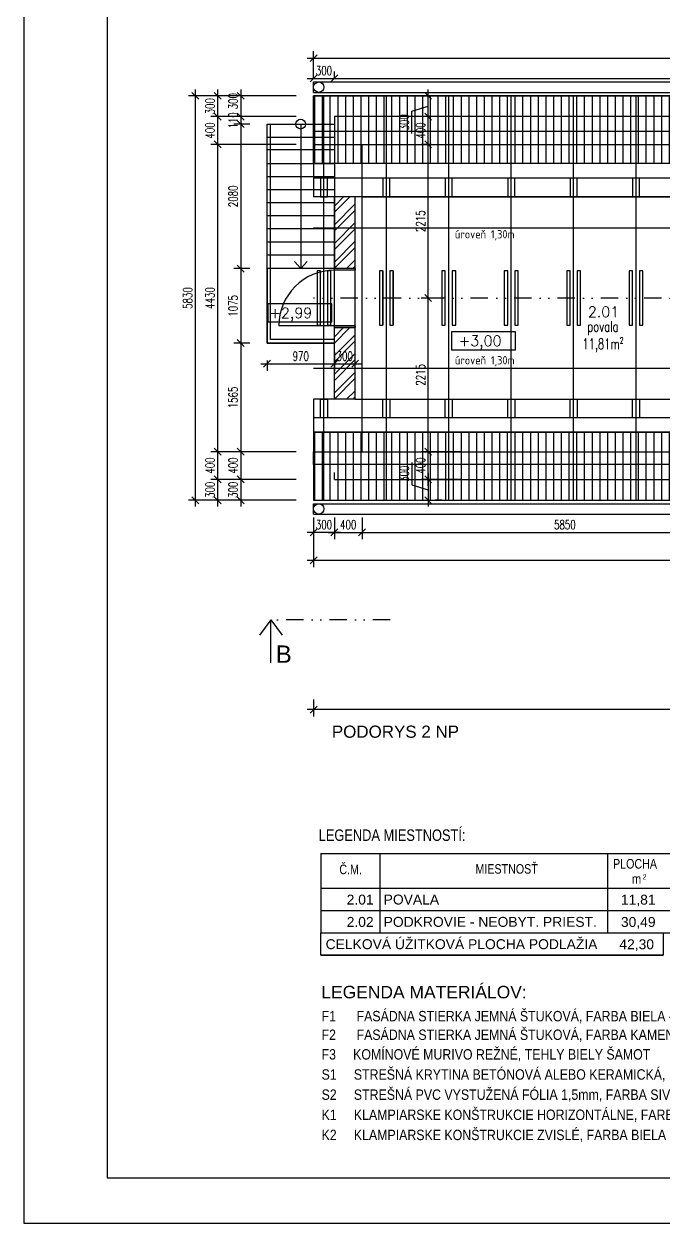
# Model space of a CAD drawing. Header units: millimetres. Extents: x 462666 to 1244237, y 2328025 to 3795663.
# Drawn here: x 1062828 to 1072042, y 2783316 to 2800602 of the extents above; entities that cross this region are included whole.
import ezdxf
from ezdxf.enums import TextEntityAlignment as Align
from ezdxf.lldxf.tags import DXFTag

# ---------------------------------------------------------------- set-up
doc = ezdxf.new("R2010")
doc.units = ezdxf.units.MM
doc.linetypes.add('DIVIDE2', pattern=[0.625, 0.25, -0.125, 0, -0.125, 0, -0.125])
for name, color, linetype in [('DIM_100', 64, 'Continuous'), ('DRE_POH', 15, 'Continuous'), ('KOTY', 96, 'Continuous'), ('MUR_POH', 64, 'Continuous'), ('MUR_REZ', 3, 'Continuous'), ('MUR_ZAK', 64, 'DASHED'), ('PLO_LIN', 6, 'Continuous'), ('POP', 7, 'Continuous'), ('POP_100', 8, 'Continuous'), ('RAM_100', 160, 'Continuous'), ('TXT_50_MIESTN', 7, 'Continuous')]:
    doc.layers.add(name, color=color, linetype=linetype)
doc.styles.add('ARIAL', font='arial.ttf', dxfattribs={"height": 250})
doc.styles.add('ISOCP.SHX', font='ISOCP.shx', dxfattribs={"height": 150})
doc.styles.add('ROMANS', font='arial.ttf', dxfattribs={"width": 0.85})
doc.styles.add('SIMPLEX', font='SIMPLEX.SHX', dxfattribs={"width": 0.7})
doc.styles.add('txt', font='arial.ttf', dxfattribs={"height": 0.2})
tags = doc.linetypes.add('DASHDOT', pattern=[25.4, 12.7, -6.35, 0, -6.35]).pattern_tags.tags
tags[10:11] = [DXFTag(74, 4), DXFTag(75, 0), DXFTag(340, '0'), DXFTag(46, 1.0), DXFTag(50, 0.0), DXFTag(44, 0.0), DXFTag(45, 0.0)]
tags[8:9] = [DXFTag(74, 4), DXFTag(75, 0), DXFTag(340, '0'), DXFTag(46, 1.0), DXFTag(50, 0.0), DXFTag(44, 0.0), DXFTag(45, 0.0)]
tags[6:7] = [DXFTag(74, 4), DXFTag(75, 0), DXFTag(340, '0'), DXFTag(46, 1.0), DXFTag(50, 0.0), DXFTag(44, 0.0), DXFTag(45, 0.0)]
tags[4:5] = [DXFTag(74, 4), DXFTag(75, 0), DXFTag(340, '0'), DXFTag(46, 1.0), DXFTag(50, 0.0), DXFTag(44, 0.0), DXFTag(45, 0.0)]
tags = doc.linetypes.add('DASHED', pattern=[0.75, 0.5, -0.25]).pattern_tags.tags
tags[6:7] = [DXFTag(74, 4), DXFTag(75, 0), DXFTag(340, '0'), DXFTag(46, 1.0), DXFTag(50, 0.0), DXFTag(44, 0.0), DXFTag(45, 0.0)]
tags[4:5] = [DXFTag(74, 4), DXFTag(75, 0), DXFTag(340, '0'), DXFTag(46, 1.0), DXFTag(50, 0.0), DXFTag(44, 0.0), DXFTag(45, 0.0)]
doc.dimstyles.new('PAJO1-studia', dxfattribs={"dimtxt": 160, "dimasz": 100, "dimexe": 100, "dimexo": 250, "dimgap": 45, "dimtad": 1, "dimdec": 0, "dimrnd": 5, "dimtxsty": 'ROMANS', "dimblk": 'OBLIQUE', "dimcen": 200, "dimdle": 90, "dimadec": 0, "dimazin": 0, "dimtfac": 1, "dimtdec": 0, "dimtmove": 1, "dimatfit": 3, "dimfxl": 1, "dimarcsym": 0})

# ---------------------------------------------------------------- blocks, each defined once
blk = doc.blocks.new('Z_RAM_A_3_hp 1220')
at = {"layer": 'POP', "linetype": 'Continuous'}
blk.add_lwpolyline([(-288.5, -408), (-6.5, -408), (-6.5, -13), (-288.5, -13)], close=True, dxfattribs=at)
at = {"layer": 'RAM_100', "linetype": 'Continuous'}
for points in [[(-297, -420), (0, -420), (0, 0), (-297, 0)], [(-288.5, -13), (-288.5, -408), (-6.5, -408), (-6.5, -13)]]:
    blk.add_lwpolyline(points, close=True, dxfattribs=at)
blk = doc.blocks.new('_OBLIQUE')
at = {"color": 0, "linetype": 'ByBlock'}
blk.add_line((-0.5, -0.5), (0.5, 0.5), dxfattribs=at)
blk = doc.blocks.new('*D337')
at = {"layer": 'Defpoints', "color": 0}
for p in [(1067303, 2793736), (1067703, 2793736), (1067703, 2793273)]:
    blk.add_point(p, dxfattribs=at)
at = {"layer": 'KOTY', "color": 0, "lineweight": -2}
for p, q in [((1067303, 2793486), (1067303, 2793173)), ((1067703, 2793486), (1067703, 2793173)), ((1067213, 2793273), (1067793, 2793273))]:
    blk.add_line(p, q, dxfattribs=at)
at = {"layer": 'KOTY', "color": 0, "lineweight": -2, "xscale": 100, "yscale": 100, "zscale": 100, "rotation": 180}
blk.add_blockref('_OBLIQUE', (1067303, 2793273), dxfattribs=at)
at = {"layer": 'KOTY', "color": 0, "lineweight": -2, "xscale": 100, "yscale": 100, "zscale": 100}
blk.add_blockref('_OBLIQUE', (1067703, 2793273), dxfattribs=at)
at = {"layer": 'KOTY', "color": 0, "insert": (1067503, 2793383), "char_height": 130, "attachment_point": 5, "style": 'SIMPLEX'}
blk.add_mtext('400', dxfattribs=at)
blk = doc.blocks.new('*D338')
at = {"layer": 'Defpoints', "color": 0}
for p in [(1067703, 2793736), (1073552, 2793736), (1073552, 2793273)]:
    blk.add_point(p, dxfattribs=at)
at = {"layer": 'KOTY', "color": 0, "lineweight": -2}
for p, q in [((1067703, 2793486), (1067703, 2793173)), ((1073552, 2793486), (1073552, 2793173)), ((1067613, 2793273), (1073642, 2793273))]:
    blk.add_line(p, q, dxfattribs=at)
at = {"layer": 'KOTY', "color": 0, "lineweight": -2, "xscale": 100, "yscale": 100, "zscale": 100, "rotation": 180}
blk.add_blockref('_OBLIQUE', (1067703, 2793273), dxfattribs=at)
at = {"layer": 'KOTY', "color": 0, "lineweight": -2, "xscale": 100, "yscale": 100, "zscale": 100}
blk.add_blockref('_OBLIQUE', (1073552, 2793273), dxfattribs=at)
at = {"layer": 'KOTY', "color": 0, "insert": (1070627, 2793383), "char_height": 130, "attachment_point": 5, "style": 'SIMPLEX'}
blk.add_mtext('5850', dxfattribs=at)
blk = doc.blocks.new('*D347')
at = {"layer": 'Defpoints', "color": 0}
for p in [(1067003, 2793736), (1067303, 2793736), (1067003, 2793273)]:
    blk.add_point(p, dxfattribs=at)
at = {"layer": 'KOTY', "color": 0, "lineweight": -2}
for p, q in [((1067003, 2793486), (1067003, 2793173)), ((1067303, 2793486), (1067303, 2793173)), ((1067393, 2793273), (1066913, 2793273))]:
    blk.add_line(p, q, dxfattribs=at)
at = {"layer": 'KOTY', "color": 0, "lineweight": -2, "xscale": 100, "yscale": 100, "zscale": 100, "rotation": 180}
blk.add_blockref('_OBLIQUE', (1067003, 2793273), dxfattribs=at)
at = {"layer": 'KOTY', "color": 0, "lineweight": -2, "xscale": 100, "yscale": 100, "zscale": 100}
blk.add_blockref('_OBLIQUE', (1067303, 2793273), dxfattribs=at)
at = {"layer": 'KOTY', "color": 0, "insert": (1067153, 2793383), "char_height": 130, "attachment_point": 5, "style": 'SIMPLEX'}
blk.add_mtext('300', dxfattribs=at)
blk = doc.blocks.new('*D355')
at = {"layer": 'Defpoints', "color": 0}
for p in [(1068655, 2794436), (1069391, 2794436), (1069391, 2794036)]:
    blk.add_point(p, dxfattribs=at)
at = {"layer": 'KOTY', "color": 0, "lineweight": -2}
for p, q in [((1068655, 2793946), (1068655, 2794526)), ((1069141, 2794436), (1068555, 2794436)), ((1069141, 2794036), (1068555, 2794036))]:
    blk.add_line(p, q, dxfattribs=at)
at = {"layer": 'KOTY', "color": 0, "lineweight": -2, "xscale": 100, "yscale": 100, "zscale": 100}
for p, rotation in [((1068655, 2794436), 90), ((1068655, 2794036), 270)]:
    blk.add_blockref('_OBLIQUE', p, dxfattribs=dict(at, rotation=rotation))
at = {"layer": 'KOTY', "color": 0, "insert": (1068545, 2794236), "char_height": 130, "attachment_point": 5, "rotation": 90, "style": 'SIMPLEX'}
blk.add_mtext('400', dxfattribs=at)
blk = doc.blocks.new('*D356')
at = {"layer": 'Defpoints', "color": 0}
for p in [(1068655, 2796651), (1068953, 2796651), (1069391, 2794436)]:
    blk.add_point(p, dxfattribs=at)
at = {"layer": 'KOTY', "color": 0, "lineweight": -2}
for p, q in [((1068703, 2796651), (1068555, 2796651)), ((1068655, 2794346), (1068655, 2796741)), ((1069141, 2794436), (1068555, 2794436))]:
    blk.add_line(p, q, dxfattribs=at)
at = {"layer": 'KOTY', "color": 0, "lineweight": -2, "xscale": 100, "yscale": 100, "zscale": 100}
for p, rotation in [((1068655, 2796651), 90), ((1068655, 2794436), 270)]:
    blk.add_blockref('_OBLIQUE', p, dxfattribs=dict(at, rotation=rotation))
at = {"layer": 'KOTY', "color": 0, "insert": (1068545, 2795543), "char_height": 130, "attachment_point": 5, "rotation": 90, "style": 'SIMPLEX'}
blk.add_mtext('2215', dxfattribs=at)
blk = doc.blocks.new('*D357')
at = {"layer": 'Defpoints', "color": 0}
for p in [(1068655, 2798866), (1068953, 2798866), (1068953, 2796651)]:
    blk.add_point(p, dxfattribs=at)
at = {"layer": 'KOTY', "color": 0, "lineweight": -2}
for p, q in [((1068703, 2798866), (1068555, 2798866)), ((1068655, 2796561), (1068655, 2798956)), ((1068703, 2796651), (1068555, 2796651))]:
    blk.add_line(p, q, dxfattribs=at)
at = {"layer": 'KOTY', "color": 0, "lineweight": -2, "xscale": 100, "yscale": 100, "zscale": 100}
for p, rotation in [((1068655, 2798866), 90), ((1068655, 2796651), 270)]:
    blk.add_blockref('_OBLIQUE', p, dxfattribs=dict(at, rotation=rotation))
at = {"layer": 'KOTY', "color": 0, "insert": (1068545, 2797758), "char_height": 130, "attachment_point": 5, "rotation": 90, "style": 'SIMPLEX'}
blk.add_mtext('2215', dxfattribs=at)
blk = doc.blocks.new('*D358')
at = {"layer": 'Defpoints', "color": 0}
for p in [(1068655, 2799266), (1068953, 2799266), (1068953, 2798866)]:
    blk.add_point(p, dxfattribs=at)
at = {"layer": 'KOTY', "color": 0, "lineweight": -2}
for p, q in [((1068655, 2798776), (1068655, 2799356)), ((1068703, 2799266), (1068555, 2799266)), ((1068703, 2798866), (1068555, 2798866))]:
    blk.add_line(p, q, dxfattribs=at)
at = {"layer": 'KOTY', "color": 0, "lineweight": -2, "xscale": 100, "yscale": 100, "zscale": 100}
for p, rotation in [((1068655, 2799266), 90), ((1068655, 2798866), 270)]:
    blk.add_blockref('_OBLIQUE', p, dxfattribs=dict(at, rotation=rotation))
at = {"layer": 'KOTY', "color": 0, "insert": (1068545, 2799066), "char_height": 130, "attachment_point": 5, "rotation": 90, "style": 'SIMPLEX'}
blk.add_mtext('400', dxfattribs=at)
blk = doc.blocks.new('*D359')
at = {"layer": 'Defpoints', "color": 0}
for p in [(1068655, 2799566), (1068997, 2799566), (1068953, 2799266)]:
    blk.add_point(p, dxfattribs=at)
at = {"layer": 'KOTY', "color": 0, "lineweight": -2}
for p, q in [((1068747, 2799566), (1068555, 2799566)), ((1068655, 2799176), (1068655, 2799656)), ((1068422, 2799346), (1068655, 2799416)), ((1068422, 2799022), (1068422, 2799346)), ((1068703, 2799266), (1068555, 2799266))]:
    blk.add_line(p, q, dxfattribs=at)
at = {"layer": 'KOTY', "color": 0, "lineweight": -2, "xscale": 100, "yscale": 100, "zscale": 100}
for p, rotation in [((1068655, 2799566), 90), ((1068655, 2799266), 270)]:
    blk.add_blockref('_OBLIQUE', p, dxfattribs=dict(at, rotation=rotation))
at = {"layer": 'KOTY', "color": 0, "insert": (1068312, 2799184), "char_height": 130, "attachment_point": 5, "rotation": 90, "style": 'SIMPLEX'}
blk.add_mtext('300', dxfattribs=at)
blk = doc.blocks.new('*D360')
at = {"layer": 'Defpoints', "color": 0}
for p in [(1069391, 2794036), (1068608, 2793736), (1068655, 2793736)]:
    blk.add_point(p, dxfattribs=at)
at = {"layer": 'KOTY', "color": 0, "lineweight": -2}
for p, q in [((1068422, 2794280), (1068422, 2793956)), ((1069141, 2794036), (1068555, 2794036)), ((1068655, 2794126), (1068655, 2793646)), ((1068422, 2793956), (1068655, 2793886)), ((1068858, 2793736), (1068755, 2793736))]:
    blk.add_line(p, q, dxfattribs=at)
at = {"layer": 'KOTY', "color": 0, "lineweight": -2, "xscale": 100, "yscale": 100, "zscale": 100}
for p, rotation in [((1068655, 2794036), 90), ((1068655, 2793736), 270)]:
    blk.add_blockref('_OBLIQUE', p, dxfattribs=dict(at, rotation=rotation))
at = {"layer": 'KOTY', "color": 0, "insert": (1068312, 2794118), "char_height": 130, "attachment_point": 5, "rotation": 90, "style": 'SIMPLEX'}
blk.add_mtext('300', dxfattribs=at)
blk = doc.blocks.new('*D361')
at = {"layer": 'Defpoints', "color": 0}
for p in [(1067303, 2799818), (1067003, 2799566), (1067303, 2799566)]:
    blk.add_point(p, dxfattribs=at)
at = {"layer": 'KOTY', "color": 0, "lineweight": -2}
for p, q in [((1067003, 2799816), (1067003, 2799918)), ((1067303, 2799816), (1067303, 2799918)), ((1066913, 2799818), (1067393, 2799818))]:
    blk.add_line(p, q, dxfattribs=at)
at = {"layer": 'KOTY', "color": 0, "lineweight": -2, "xscale": 100, "yscale": 100, "zscale": 100, "rotation": 180}
blk.add_blockref('_OBLIQUE', (1067003, 2799818), dxfattribs=at)
at = {"layer": 'KOTY', "color": 0, "lineweight": -2, "xscale": 100, "yscale": 100, "zscale": 100}
blk.add_blockref('_OBLIQUE', (1067303, 2799818), dxfattribs=at)
at = {"layer": 'KOTY', "color": 0, "insert": (1067153, 2799928), "char_height": 130, "attachment_point": 5, "style": 'SIMPLEX'}
blk.add_mtext('300', dxfattribs=at)
blk = doc.blocks.new('*D366')
at = {"layer": 'Defpoints', "color": 0}
for p in [(1067003, 2793736), (1085475, 2793736), (1085475, 2792870)]:
    blk.add_point(p, dxfattribs=at)
at = {"layer": 'KOTY', "color": 0, "lineweight": -2}
for p, q in [((1067003, 2793486), (1067003, 2792770)), ((1085475, 2793486), (1085475, 2792770)), ((1066913, 2792870), (1085565, 2792870))]:
    blk.add_line(p, q, dxfattribs=at)
at = {"layer": 'KOTY', "color": 0, "lineweight": -2, "xscale": 100, "yscale": 100, "zscale": 100, "rotation": 180}
blk.add_blockref('_OBLIQUE', (1067003, 2792870), dxfattribs=at)
at = {"layer": 'KOTY', "color": 0, "lineweight": -2, "xscale": 100, "yscale": 100, "zscale": 100}
blk.add_blockref('_OBLIQUE', (1085475, 2792870), dxfattribs=at)
at = {"layer": 'KOTY', "color": 0, "insert": (1076239, 2792980), "char_height": 130, "attachment_point": 5, "style": 'SIMPLEX'}
blk.add_mtext('18470', dxfattribs=at)
blk = doc.blocks.new('*D375')
at = {"layer": 'Defpoints', "color": 0}
for p in [(1091725, 2799818), (1067303, 2799566), (1091725, 2799566)]:
    blk.add_point(p, dxfattribs=at)
at = {"layer": 'KOTY', "color": 0, "lineweight": -2}
for p, q in [((1067303, 2799816), (1067303, 2799918)), ((1091725, 2799816), (1091725, 2799918)), ((1067213, 2799818), (1091815, 2799818))]:
    blk.add_line(p, q, dxfattribs=at)
at = {"layer": 'KOTY', "color": 0, "lineweight": -2, "xscale": 100, "yscale": 100, "zscale": 100, "rotation": 180}
blk.add_blockref('_OBLIQUE', (1067303, 2799818), dxfattribs=at)
at = {"layer": 'KOTY', "color": 0, "lineweight": -2, "xscale": 100, "yscale": 100, "zscale": 100}
blk.add_blockref('_OBLIQUE', (1091725, 2799818), dxfattribs=at)
at = {"layer": 'KOTY', "color": 0, "insert": (1079514, 2799928), "char_height": 130, "attachment_point": 5, "style": 'SIMPLEX'}
blk.add_mtext('24420', dxfattribs=at)
blk = doc.blocks.new('*D377')
at = {"layer": 'Defpoints', "color": 0}
for p in [(1092025, 2800109), (1067003, 2799566), (1092025, 2799566)]:
    blk.add_point(p, dxfattribs=at)
at = {"layer": 'KOTY', "color": 0, "lineweight": -2}
for p, q in [((1066913, 2800109), (1092115, 2800109)), ((1067003, 2799816), (1067003, 2800209)), ((1092025, 2799816), (1092025, 2800209))]:
    blk.add_line(p, q, dxfattribs=at)
at = {"layer": 'KOTY', "color": 0, "lineweight": -2, "xscale": 100, "yscale": 100, "zscale": 100, "rotation": 180}
blk.add_blockref('_OBLIQUE', (1067003, 2800109), dxfattribs=at)
at = {"layer": 'KOTY', "color": 0, "lineweight": -2, "xscale": 100, "yscale": 100, "zscale": 100}
blk.add_blockref('_OBLIQUE', (1092025, 2800109), dxfattribs=at)
at = {"layer": 'KOTY', "color": 0, "insert": (1079514, 2800219), "char_height": 130, "attachment_point": 5, "style": 'SIMPLEX'}
blk.add_mtext('25020', dxfattribs=at)
blk = doc.blocks.new('*D378')
at = {"layer": 'Defpoints', "color": 0}
for p in [(1067003, 2799566), (1065953, 2799266), (1067003, 2799266)]:
    blk.add_point(p, dxfattribs=at)
at = {"layer": 'KOTY', "color": 0, "lineweight": -2}
for p, q in [((1066753, 2799566), (1065853, 2799566)), ((1065953, 2799656), (1065953, 2799176)), ((1066753, 2799266), (1065853, 2799266))]:
    blk.add_line(p, q, dxfattribs=at)
at = {"layer": 'KOTY', "color": 0, "lineweight": -2, "xscale": 100, "yscale": 100, "zscale": 100}
for p, rotation in [((1065953, 2799566), 90), ((1065953, 2799266), 270)]:
    blk.add_blockref('_OBLIQUE', p, dxfattribs=dict(at, rotation=rotation))
at = {"layer": 'KOTY', "color": 0, "insert": (1065843, 2799489), "char_height": 130, "attachment_point": 5, "rotation": 90, "style": 'SIMPLEX'}
blk.add_mtext('300', dxfattribs=at)
blk = doc.blocks.new('*D379')
at = {"layer": 'Defpoints', "color": 0}
for p in [(1067003, 2799266), (1065953, 2799158), (1066333, 2799158)]:
    blk.add_point(p, dxfattribs=at)
at = {"layer": 'KOTY', "color": 0, "lineweight": -2}
for p, q in [((1065953, 2799356), (1065953, 2799068)), ((1066753, 2799266), (1065853, 2799266)), ((1066083, 2799158), (1065853, 2799158))]:
    blk.add_line(p, q, dxfattribs=at)
at = {"layer": 'KOTY', "color": 0, "lineweight": -2, "xscale": 100, "yscale": 100, "zscale": 100}
for p, rotation in [((1065953, 2799266), 90), ((1065953, 2799158), 270)]:
    blk.add_blockref('_OBLIQUE', p, dxfattribs=dict(at, rotation=rotation))
at = {"layer": 'KOTY', "color": 0, "insert": (1065843, 2799212), "char_height": 130, "attachment_point": 5, "rotation": 90, "style": 'SIMPLEX'}
blk.add_mtext('110', dxfattribs=at)
blk = doc.blocks.new('*D380')
at = {"layer": 'Defpoints', "color": 0}
for p in [(1066333, 2799158), (1065953, 2797076), (1066333, 2797076)]:
    blk.add_point(p, dxfattribs=at)
at = {"layer": 'KOTY', "color": 0, "lineweight": -2}
for p, q in [((1065953, 2799248), (1065953, 2796986)), ((1066083, 2799158), (1065853, 2799158)), ((1066083, 2797076), (1065853, 2797076))]:
    blk.add_line(p, q, dxfattribs=at)
at = {"layer": 'KOTY', "color": 0, "lineweight": -2, "xscale": 100, "yscale": 100, "zscale": 100}
for p, rotation in [((1065953, 2799158), 90), ((1065953, 2797076), 270)]:
    blk.add_blockref('_OBLIQUE', p, dxfattribs=dict(at, rotation=rotation))
at = {"layer": 'KOTY', "color": 0, "insert": (1065843, 2798117), "char_height": 130, "attachment_point": 5, "rotation": 90, "style": 'SIMPLEX'}
blk.add_mtext('2080', dxfattribs=at)
blk = doc.blocks.new('*D381')
at = {"layer": 'Defpoints', "color": 0}
for p in [(1066333, 2797076), (1065953, 2796001), (1066333, 2796001)]:
    blk.add_point(p, dxfattribs=at)
at = {"layer": 'KOTY', "color": 0, "lineweight": -2}
for p, q in [((1065953, 2797166), (1065953, 2795911)), ((1066083, 2797076), (1065853, 2797076)), ((1066083, 2796001), (1065853, 2796001))]:
    blk.add_line(p, q, dxfattribs=at)
at = {"layer": 'KOTY', "color": 0, "lineweight": -2, "xscale": 100, "yscale": 100, "zscale": 100}
for p, rotation in [((1065953, 2797076), 90), ((1065953, 2796001), 270)]:
    blk.add_blockref('_OBLIQUE', p, dxfattribs=dict(at, rotation=rotation))
at = {"layer": 'KOTY', "color": 0, "insert": (1065843, 2796538), "char_height": 130, "attachment_point": 5, "rotation": 90, "style": 'SIMPLEX'}
blk.add_mtext('1075', dxfattribs=at)
blk = doc.blocks.new('*D382')
at = {"layer": 'Defpoints', "color": 0}
for p in [(1066333, 2796001), (1065953, 2794436), (1067003, 2794436)]:
    blk.add_point(p, dxfattribs=at)
at = {"layer": 'KOTY', "color": 0, "lineweight": -2}
for p, q in [((1065953, 2796091), (1065953, 2794346)), ((1066083, 2796001), (1065853, 2796001)), ((1066753, 2794436), (1065853, 2794436))]:
    blk.add_line(p, q, dxfattribs=at)
at = {"layer": 'KOTY', "color": 0, "lineweight": -2, "xscale": 100, "yscale": 100, "zscale": 100}
for p, rotation in [((1065953, 2796001), 90), ((1065953, 2794436), 270)]:
    blk.add_blockref('_OBLIQUE', p, dxfattribs=dict(at, rotation=rotation))
at = {"layer": 'KOTY', "color": 0, "insert": (1065843, 2795218), "char_height": 130, "attachment_point": 5, "rotation": 90, "style": 'SIMPLEX'}
blk.add_mtext('1565', dxfattribs=at)
blk = doc.blocks.new('*D383')
at = {"layer": 'Defpoints', "color": 0}
for p in [(1067003, 2794436), (1065953, 2794036), (1067003, 2794036)]:
    blk.add_point(p, dxfattribs=at)
at = {"layer": 'KOTY', "color": 0, "lineweight": -2}
for p, q in [((1065953, 2794526), (1065953, 2793946)), ((1066753, 2794436), (1065853, 2794436)), ((1066753, 2794036), (1065853, 2794036))]:
    blk.add_line(p, q, dxfattribs=at)
at = {"layer": 'KOTY', "color": 0, "lineweight": -2, "xscale": 100, "yscale": 100, "zscale": 100}
for p, rotation in [((1065953, 2794436), 90), ((1065953, 2794036), 270)]:
    blk.add_blockref('_OBLIQUE', p, dxfattribs=dict(at, rotation=rotation))
at = {"layer": 'KOTY', "color": 0, "insert": (1065843, 2794236), "char_height": 130, "attachment_point": 5, "rotation": 90, "style": 'SIMPLEX'}
blk.add_mtext('400', dxfattribs=at)
blk = doc.blocks.new('*D384')
at = {"layer": 'Defpoints', "color": 0}
for p in [(1067003, 2794036), (1065953, 2793736), (1067003, 2793736)]:
    blk.add_point(p, dxfattribs=at)
at = {"layer": 'KOTY', "color": 0, "lineweight": -2}
for p, q in [((1066753, 2794036), (1065853, 2794036)), ((1065953, 2794126), (1065953, 2793646)), ((1066753, 2793736), (1065853, 2793736))]:
    blk.add_line(p, q, dxfattribs=at)
at = {"layer": 'KOTY', "color": 0, "lineweight": -2, "xscale": 100, "yscale": 100, "zscale": 100}
for p, rotation in [((1065953, 2794036), 90), ((1065953, 2793736), 270)]:
    blk.add_blockref('_OBLIQUE', p, dxfattribs=dict(at, rotation=rotation))
at = {"layer": 'KOTY', "color": 0, "insert": (1065843, 2793886), "char_height": 130, "attachment_point": 5, "rotation": 90, "style": 'SIMPLEX'}
blk.add_mtext('300', dxfattribs=at)
blk = doc.blocks.new('*D385')
at = {"layer": 'Defpoints', "color": 0}
for p in [(1067303, 2796120), (1066333, 2796001), (1067303, 2795703)]:
    blk.add_point(p, dxfattribs=at)
at = {"layer": 'KOTY', "color": 0, "lineweight": -2}
for p, q in [((1066333, 2795751), (1066333, 2795603)), ((1067303, 2795870), (1067303, 2795603)), ((1066243, 2795703), (1067393, 2795703))]:
    blk.add_line(p, q, dxfattribs=at)
at = {"layer": 'KOTY', "color": 0, "lineweight": -2, "xscale": 100, "yscale": 100, "zscale": 100, "rotation": 180}
blk.add_blockref('_OBLIQUE', (1066333, 2795703), dxfattribs=at)
at = {"layer": 'KOTY', "color": 0, "lineweight": -2, "xscale": 100, "yscale": 100, "zscale": 100}
blk.add_blockref('_OBLIQUE', (1067303, 2795703), dxfattribs=at)
at = {"layer": 'KOTY', "color": 0, "insert": (1066818, 2795813), "char_height": 130, "attachment_point": 5, "style": 'SIMPLEX'}
blk.add_mtext('970', dxfattribs=at)
blk = doc.blocks.new('*D386')
at = {"layer": 'Defpoints', "color": 0}
for p in [(1067303, 2796001), (1067603, 2795709), (1067603, 2795703)]:
    blk.add_point(p, dxfattribs=at)
at = {"layer": 'KOTY', "color": 0, "lineweight": -2}
for p, q in [((1067303, 2795751), (1067303, 2795603)), ((1067213, 2795703), (1067693, 2795703)), ((1067603, 2795459), (1067603, 2795603))]:
    blk.add_line(p, q, dxfattribs=at)
at = {"layer": 'KOTY', "color": 0, "lineweight": -2, "xscale": 100, "yscale": 100, "zscale": 100, "rotation": 180}
blk.add_blockref('_OBLIQUE', (1067303, 2795703), dxfattribs=at)
at = {"layer": 'KOTY', "color": 0, "lineweight": -2, "xscale": 100, "yscale": 100, "zscale": 100}
blk.add_blockref('_OBLIQUE', (1067603, 2795703), dxfattribs=at)
at = {"layer": 'KOTY', "color": 0, "insert": (1067453, 2795813), "char_height": 130, "attachment_point": 5, "style": 'SIMPLEX'}
blk.add_mtext('300', dxfattribs=at)
blk = doc.blocks.new('*D387')
at = {"layer": 'Defpoints', "color": 0}
for p in [(1067003, 2799566), (1065620, 2799266), (1067003, 2799266)]:
    blk.add_point(p, dxfattribs=at)
at = {"layer": 'KOTY', "color": 0, "lineweight": -2}
for p, q in [((1066753, 2799566), (1065520, 2799566)), ((1065620, 2799656), (1065620, 2799176)), ((1066753, 2799266), (1065520, 2799266))]:
    blk.add_line(p, q, dxfattribs=at)
at = {"layer": 'KOTY', "color": 0, "lineweight": -2, "xscale": 100, "yscale": 100, "zscale": 100}
for p, rotation in [((1065620, 2799566), 90), ((1065620, 2799266), 270)]:
    blk.add_blockref('_OBLIQUE', p, dxfattribs=dict(at, rotation=rotation))
at = {"layer": 'KOTY', "color": 0, "insert": (1065510, 2799416), "char_height": 130, "attachment_point": 5, "rotation": 90, "style": 'SIMPLEX'}
blk.add_mtext('300', dxfattribs=at)
blk = doc.blocks.new('*D388')
at = {"layer": 'Defpoints', "color": 0}
for p in [(1067003, 2799266), (1065620, 2798866), (1067003, 2798866)]:
    blk.add_point(p, dxfattribs=at)
at = {"layer": 'KOTY', "color": 0, "lineweight": -2}
for p, q in [((1065620, 2799356), (1065620, 2798776)), ((1066753, 2799266), (1065520, 2799266)), ((1066753, 2798866), (1065520, 2798866))]:
    blk.add_line(p, q, dxfattribs=at)
at = {"layer": 'KOTY', "color": 0, "lineweight": -2, "xscale": 100, "yscale": 100, "zscale": 100}
for p, rotation in [((1065620, 2799266), 90), ((1065620, 2798866), 270)]:
    blk.add_blockref('_OBLIQUE', p, dxfattribs=dict(at, rotation=rotation))
at = {"layer": 'KOTY', "color": 0, "insert": (1065510, 2799066), "char_height": 130, "attachment_point": 5, "rotation": 90, "style": 'SIMPLEX'}
blk.add_mtext('400', dxfattribs=at)
blk = doc.blocks.new('*D389')
at = {"layer": 'Defpoints', "color": 0}
for p in [(1067003, 2798866), (1065620, 2794436), (1067003, 2794436)]:
    blk.add_point(p, dxfattribs=at)
at = {"layer": 'KOTY', "color": 0, "lineweight": -2}
for p, q in [((1066753, 2798866), (1065520, 2798866)), ((1065620, 2798956), (1065620, 2794346)), ((1066753, 2794436), (1065520, 2794436))]:
    blk.add_line(p, q, dxfattribs=at)
at = {"layer": 'KOTY', "color": 0, "lineweight": -2, "xscale": 100, "yscale": 100, "zscale": 100}
for p, rotation in [((1065620, 2798866), 90), ((1065620, 2794436), 270)]:
    blk.add_blockref('_OBLIQUE', p, dxfattribs=dict(at, rotation=rotation))
at = {"layer": 'KOTY', "color": 0, "insert": (1065510, 2796651), "char_height": 130, "attachment_point": 5, "rotation": 90, "style": 'SIMPLEX'}
blk.add_mtext('4430', dxfattribs=at)
blk = doc.blocks.new('*D390')
at = {"layer": 'Defpoints', "color": 0}
for p in [(1067003, 2794436), (1065620, 2794036), (1067003, 2794036)]:
    blk.add_point(p, dxfattribs=at)
at = {"layer": 'KOTY', "color": 0, "lineweight": -2}
for p, q in [((1065620, 2794526), (1065620, 2793946)), ((1066753, 2794436), (1065520, 2794436)), ((1066753, 2794036), (1065520, 2794036))]:
    blk.add_line(p, q, dxfattribs=at)
at = {"layer": 'KOTY', "color": 0, "lineweight": -2, "xscale": 100, "yscale": 100, "zscale": 100}
for p, rotation in [((1065620, 2794436), 90), ((1065620, 2794036), 270)]:
    blk.add_blockref('_OBLIQUE', p, dxfattribs=dict(at, rotation=rotation))
at = {"layer": 'KOTY', "color": 0, "insert": (1065510, 2794236), "char_height": 130, "attachment_point": 5, "rotation": 90, "style": 'SIMPLEX'}
blk.add_mtext('400', dxfattribs=at)
blk = doc.blocks.new('*D391')
at = {"layer": 'Defpoints', "color": 0}
for p in [(1067003, 2794036), (1065620, 2793736), (1067003, 2793736)]:
    blk.add_point(p, dxfattribs=at)
at = {"layer": 'KOTY', "color": 0, "lineweight": -2}
for p, q in [((1066753, 2794036), (1065520, 2794036)), ((1065620, 2794126), (1065620, 2793646)), ((1066753, 2793736), (1065520, 2793736))]:
    blk.add_line(p, q, dxfattribs=at)
at = {"layer": 'KOTY', "color": 0, "lineweight": -2, "xscale": 100, "yscale": 100, "zscale": 100}
for p, rotation in [((1065620, 2794036), 90), ((1065620, 2793736), 270)]:
    blk.add_blockref('_OBLIQUE', p, dxfattribs=dict(at, rotation=rotation))
at = {"layer": 'KOTY', "color": 0, "insert": (1065510, 2793886), "char_height": 130, "attachment_point": 5, "rotation": 90, "style": 'SIMPLEX'}
blk.add_mtext('300', dxfattribs=at)
blk = doc.blocks.new('*D392')
at = {"layer": 'Defpoints', "color": 0}
for p in [(1067003, 2799566), (1065298, 2793736), (1067003, 2793736)]:
    blk.add_point(p, dxfattribs=at)
at = {"layer": 'KOTY', "color": 0, "lineweight": -2}
for p, q in [((1066753, 2799566), (1065198, 2799566)), ((1065298, 2799656), (1065298, 2793646)), ((1066753, 2793736), (1065198, 2793736))]:
    blk.add_line(p, q, dxfattribs=at)
at = {"layer": 'KOTY', "color": 0, "lineweight": -2, "xscale": 100, "yscale": 100, "zscale": 100}
for p, rotation in [((1065298, 2799566), 90), ((1065298, 2793736), 270)]:
    blk.add_blockref('_OBLIQUE', p, dxfattribs=dict(at, rotation=rotation))
at = {"layer": 'KOTY', "color": 0, "insert": (1065188, 2796651), "char_height": 130, "attachment_point": 5, "rotation": 90, "style": 'SIMPLEX'}
blk.add_mtext('5830', dxfattribs=at)
blk = doc.blocks.new('*D393')
at = {"layer": 'Defpoints', "color": 0}
for p in [(1067003, 2791114), (1085475, 2791136), (1067003, 2790717)]:
    blk.add_point(p, dxfattribs=at)
at = {"layer": 'KOTY', "color": 0, "lineweight": -2}
for p, q in [((1085475, 2790886), (1085475, 2790617)), ((1085565, 2790717), (1066913, 2790717)), ((1067003, 2790864), (1067003, 2790617))]:
    blk.add_line(p, q, dxfattribs=at)
at = {"layer": 'KOTY', "color": 0, "lineweight": -2, "xscale": 100, "yscale": 100, "zscale": 100, "rotation": 180}
blk.add_blockref('_OBLIQUE', (1067003, 2790717), dxfattribs=at)
at = {"layer": 'KOTY', "color": 0, "lineweight": -2, "xscale": 100, "yscale": 100, "zscale": 100}
blk.add_blockref('_OBLIQUE', (1085475, 2790717), dxfattribs=at)
at = {"layer": 'KOTY', "color": 0, "insert": (1076239, 2790827), "char_height": 130, "attachment_point": 5, "style": 'SIMPLEX'}
blk.add_mtext('18470', dxfattribs=at)

msp = doc.modelspace()

# ---------------------------------------------------------------- hatches: boundary and pattern name
at = {"layer": 'MUR_POH', "linetype": 'ByBlock', "ltscale": 50}
h = msp.add_hatch(dxfattribs=at)
h.set_pattern_fill('ANSI31', color=8, scale=35, angle=45, style=0)
h.paths.add_polyline_path([(1067002.7, 2798592.7), (1067002.7, 2799566.1), (1092025.2, 2799566.1), (1092025.2, 2798592.7)])
h = msp.add_hatch(dxfattribs=at)
h.set_pattern_fill('ANSI31', color=8, scale=35, angle=45, style=0)
h.paths.add_polyline_path([(1086577.3, 2794716.7), (1067002.7, 2794716.7), (1067002.7, 2793735.8), (1085475.2, 2793735.8)])
at = {"layer": 'POP_100'}
h = msp.add_hatch(dxfattribs=at)
h.set_pattern_fill('ANSI32', color=8, scale=20, style=0)
h.paths.add_polyline_path([(1067602.7, 2795191.5), (1067602.7, 2795641.3), (1067302.7, 2795641.3), (1067302.7, 2795191.5)])
h.paths.add_polyline_path([(1067602.7, 2795641.3), (1067602.7, 2796225.9), (1067302.7, 2796225.9), (1067302.7, 2795641.3)])
h.paths.add_polyline_path([(1067602.7, 2797075.9), (1067602.7, 2797660.6), (1067302.7, 2797660.6), (1067302.7, 2797075.9)])
h.paths.add_polyline_path([(1067602.7, 2797660.6), (1067602.7, 2798110.2), (1067302.7, 2798110.2), (1067302.7, 2797660.6)])
h.paths.add_polyline_path([(1067303.2, 2795715.4), (1067303.2, 2795910.4), (1067602.2, 2795910.4), (1067602.2, 2795715.4)], flags=24)

# ---------------------------------------------------------------- linework, layer by layer
at = {"layer": 'DRE_POH', "ltscale": 0.3}
msp.add_lwpolyline([(1067302.7, 2797075.9), (1066332.7, 2797075.9), (1066332.7, 2796000.9), (1067302.7, 2796000.9), (1067302.7, 2796225.9)], dxfattribs=at)
at = {"layer": 'MUR_POH', "color": 8, "linetype": 'DASHED', "ltscale": 250}
msp.add_line((1067302.7, 2794035.8), (1085775.2, 2794035.8), dxfattribs=at)
at = {"layer": 'MUR_POH', "color": 8, "linetype": 'ByBlock', "ltscale": 250, "flags": 128}
for points in [[(1067002.7, 2799766.1), (1092025.2, 2799766.1)], [(1067002.7, 2799616.1), (1067002.7, 2799766.1)], [(1067002.7, 2799616.1), (1092025.2, 2799616.1)], [(1067002.7, 2793685.8), (1083179.8, 2793685.8)], [(1067002.7, 2793535.8), (1067002.7, 2793685.8)], [(1067002.7, 2793535.8), (1083179.8, 2793535.8)]]:
    msp.add_lwpolyline(points, dxfattribs=at)
at = {"layer": 'MUR_POH', "color": 8, "linetype": 'ByBlock', "ltscale": 50, "flags": 128}
for points in [[(1085475.2, 2793735.8), (1085475.2, 2791135.8), (1092025.2, 2791135.8), (1092025.2, 2799566.1), (1067002.7, 2799566.1), (1067002.7, 2798110.2)], [(1067002.7, 2795191.5), (1067002.7, 2793735.8), (1085475.2, 2793735.8)]]:
    msp.add_lwpolyline(points, dxfattribs=at)
at = {"layer": 'MUR_POH', "linetype": 'DASHDOT', "ltscale": 10}
for points in [[(1067152.7, 2793735.8), (1067152.7, 2799566.1)], [(1068052.7, 2793735.8), (1068052.7, 2799566.1)], [(1068952.7, 2793735.8), (1068952.7, 2799566.1)], [(1069852.7, 2793735.8), (1069852.7, 2799566.1)], [(1070752.7, 2793735.8), (1070752.7, 2799566.1)], [(1071652.7, 2793735.8), (1071652.7, 2799566.1)], [(1067952.7, 2797042.7), (1067952.7, 2796259.2)], [(1068002.7, 2797042.7), (1068002.7, 2796259.2)], [(1068102.7, 2797042.7), (1068102.7, 2796259.2)], [(1068152.7, 2797042.7), (1068152.7, 2796259.2)]]:
    msp.add_lwpolyline(points, dxfattribs=at)
at = {"layer": 'MUR_POH', "color": 8, "linetype": 'DASHED', "ltscale": 250, "flags": 128}
for points in [[(1090387.7, 2791435.8), (1091725.2, 2791435.8), (1091725.2, 2799266.1), (1067302.7, 2799266.1), (1067302.7, 2797075.9)], [(1067702.7, 2794435.8), (1067702.7, 2798866.1), (1091325.2, 2798866.1), (1091325.2, 2791835.8), (1090120.6, 2791835.8)]]:
    msp.add_lwpolyline(points, dxfattribs=at)
for points in [[(1086175.2, 2799050.9), (1067002.7, 2799050.9), (1067002.7, 2798865.9), (1086175.2, 2798865.9)], [(1086175.2, 2794250.8), (1067002.7, 2794250.8), (1067002.7, 2794435.8), (1086175.2, 2794435.8)]]:
    msp.add_lwpolyline(points, close=True, dxfattribs=at)
at = {"layer": 'MUR_POH', "flags": 128}
for points in [[(1067302.7, 2797075.9), (1067302.7, 2798110.2)], [(1067302.7, 2794035.8), (1067302.7, 2794135.8)], [(1067302.7, 2794035.8), (1067302.7, 2794035.8)]]:
    msp.add_lwpolyline(points, dxfattribs=at)
at = {"layer": 'MUR_POH', "linetype": 'DASHDOT', "ltscale": 10}
for points in [[(1067052.7, 2797042.7), (1067052.7, 2796259.2), (1067102.7, 2796259.2), (1067102.7, 2797042.7)], [(1067202.7, 2797042.7), (1067202.7, 2796259.2), (1067252.7, 2796259.2), (1067252.7, 2797042.7)], [(1067952.7, 2797042.7), (1067952.7, 2796259.2), (1068002.7, 2796259.2), (1068002.7, 2797042.7)], [(1068102.7, 2797042.7), (1068102.7, 2796259.2), (1068152.7, 2796259.2), (1068152.7, 2797042.7)], [(1068852.7, 2797042.7), (1068852.7, 2796259.2), (1068902.7, 2796259.2), (1068902.7, 2797042.7)], [(1069002.7, 2797042.7), (1069002.7, 2796259.2), (1069052.7, 2796259.2), (1069052.7, 2797042.7)], [(1069752.7, 2797042.7), (1069752.7, 2796259.2), (1069802.7, 2796259.2), (1069802.7, 2797042.7)], [(1069902.7, 2797042.7), (1069902.7, 2796259.2), (1069952.7, 2796259.2), (1069952.7, 2797042.7)], [(1070652.7, 2797042.7), (1070652.7, 2796259.2), (1070702.7, 2796259.2), (1070702.7, 2797042.7)], [(1070802.7, 2797042.7), (1070802.7, 2796259.2), (1070852.7, 2796259.2), (1070852.7, 2797042.7)], [(1071552.7, 2797042.7), (1071552.7, 2796259.2), (1071602.7, 2796259.2), (1071602.7, 2797042.7)], [(1071702.7, 2797042.7), (1071702.7, 2796259.2), (1071752.7, 2796259.2), (1071752.7, 2797042.7)]]:
    msp.add_lwpolyline(points, close=True, dxfattribs=at)
at = {"layer": 'MUR_POH', "color": 8, "linetype": 'ByBlock', "ltscale": 250}
for centre in [(1067077.7, 2799691.1), (1067077.7, 2793610.8)]:
    msp.add_circle(centre, 75, dxfattribs=at)
at = {"layer": 'MUR_REZ'}
for p, q in [((1092025.2, 2798592.7), (1067002.7, 2798592.7)), ((1067302.7, 2798110.2), (1067002.7, 2798110.2)), ((1067602.7, 2797075.9), (1067602.7, 2798110.2)), ((1073552.1, 2798110.2), (1067602.7, 2798110.2)), ((1067602.7, 2795191.5), (1067602.7, 2796225.9)), ((1067602.7, 2795191.5), (1073552.1, 2795191.5))]:
    msp.add_line(p, q, dxfattribs=at)
at = {"layer": 'MUR_REZ', "linetype": 'DIVIDE2', "ltscale": 1000}
msp.add_line((1092025.2, 2796650.8), (1067002.7, 2796650.8), dxfattribs=at)
at = {"layer": 'MUR_REZ', "flags": 128}
for points in [[(1067202.7, 2798377.2), (1067102.7, 2798377.2), (1067102.7, 2798110.2), (1067202.7, 2798110.2)], [(1068102.7, 2798377.2), (1068002.7, 2798377.2), (1068002.7, 2798110.2), (1068102.7, 2798110.2)], [(1069002.7, 2798377.2), (1068902.7, 2798377.2), (1068902.7, 2798110.2), (1069002.7, 2798110.2)], [(1069902.7, 2798377.2), (1069802.7, 2798377.2), (1069802.7, 2798110.2), (1069902.7, 2798110.2)], [(1070802.7, 2798377.2), (1070702.7, 2798377.2), (1070702.7, 2798110.2), (1070802.7, 2798110.2)], [(1071702.7, 2798377.2), (1071602.7, 2798377.2), (1071602.7, 2798110.2), (1071702.7, 2798110.2)], [(1067202.7, 2794924.4), (1067102.7, 2794924.4), (1067102.7, 2795191.5), (1067202.7, 2795191.5)], [(1068102.7, 2794924.4), (1068002.7, 2794924.4), (1068002.7, 2795191.5), (1068102.7, 2795191.5)], [(1069002.7, 2794924.4), (1068902.7, 2794924.4), (1068902.7, 2795191.5), (1069002.7, 2795191.5)], [(1069902.7, 2794924.4), (1069802.7, 2794924.4), (1069802.7, 2795191.5), (1069902.7, 2795191.5)], [(1070802.7, 2794924.4), (1070702.7, 2794924.4), (1070702.7, 2795191.5), (1070802.7, 2795191.5)], [(1071702.7, 2794924.4), (1071602.7, 2794924.4), (1071602.7, 2795191.5), (1071702.7, 2795191.5)]]:
    msp.add_lwpolyline(points, close=True, dxfattribs=at)
for points in [[(1067702.7, 2798110.2), (1073552.1, 2798110.2)], [(1067602.7, 2797075.9), (1067302.7, 2797075.9)], [(1067302.7, 2797050.9), (1067302.7, 2797075.9)], [(1067302.7, 2795191.5), (1067302.7, 2796225.9)], [(1067302.7, 2796225.9), (1067602.7, 2796225.9)], [(1067302.7, 2795191.5), (1067002.7, 2795191.5)], [(1067002.7, 2794716.7), (1086577.3, 2794716.7), (1086577.3, 2791135.8)], [(1066385.4, 2791391.4), (1066385.4, 2792012.1), (1066221.8, 2791790)], [(1066385.4, 2791391.4), (1066385.4, 2792012.1), (1066549.1, 2791790)]]:
    msp.add_lwpolyline(points, dxfattribs=at)
at = {"layer": 'MUR_REZ', "linetype": 'DIVIDE2', "ltscale": 1000, "flags": 128}
msp.add_lwpolyline([(1068107.2, 2792012.1), (1066278, 2792012.1)], dxfattribs=at)
at = {"layer": 'MUR_ZAK', "ltscale": 175, "flags": 128}
for points in [[(1067002.7, 2797660.6), (1091325.2, 2797660.6)], [(1067002.7, 2795641.3), (1086075.2, 2795641.3)]]:
    msp.add_lwpolyline(points, dxfattribs=at)
at = {"layer": 'PLO_LIN', "color": 252}
for p, q in [((1066332.7, 2799157.7), (1067302.7, 2799157.7)), ((1066332.7, 2798969.4), (1067302.7, 2798969.4)), ((1066332.7, 2798792.3), (1067302.7, 2798792.3)), ((1066332.7, 2798592.7), (1067302.7, 2798592.7)), ((1066332.7, 2798404.3), (1067302.7, 2798404.3)), ((1066332.7, 2798216), (1067302.7, 2798216)), ((1066332.7, 2798027.6), (1067302.7, 2798027.6)), ((1066332.7, 2797839.3), (1067302.7, 2797839.3)), ((1066332.7, 2797651), (1067302.7, 2797651)), ((1066332.7, 2797462.6), (1067302.7, 2797462.6)), ((1066332.7, 2797274.3), (1067302.7, 2797274.3))]:
    msp.add_line(p, q, dxfattribs=at)
at = {"layer": 'PLO_LIN', "color": 1}
for p, q in [((1092025.2, 2798377.2), (1067002.7, 2798377.2)), ((1086810.6, 2794924.4), (1067002.7, 2794924.4))]:
    msp.add_line(p, q, dxfattribs=at)
for points in [[(1067002.7, 2798592.7), (1067002.7, 2799566.1), (1092025.2, 2799566.1), (1092025.2, 2798592.7)], [(1066344.7, 2796566.5), (1066344.7, 2796307.5), (1067267.9, 2796307.5), (1067267.9, 2796566.5)], [(1068992.7, 2796164.4), (1068992.7, 2795905.4), (1069916, 2795905.4), (1069916, 2796164.4)], [(1086577.3, 2794716.7), (1067002.7, 2794716.7), (1067002.7, 2793735.8), (1085475.2, 2793735.8)]]:
    msp.add_lwpolyline(points, close=True, dxfattribs=at)
at = {"layer": 'PLO_LIN', "color": 252}
for points in [[(1067302.7, 2796000.9), (1066332.7, 2796000.9), (1066332.7, 2799157.7)], [(1067302.7, 2796000.9), (1066332.7, 2796000.9), (1066332.7, 2799157.7)], [(1067302.7, 2796050.9), (1066382.7, 2796050.9), (1066382.7, 2799157.7)], [(1066817.7, 2799157.7), (1066817.7, 2797075.9)], [(1066726, 2797176.9), (1066817.7, 2797075.9)], [(1066909.4, 2797176.9), (1066817.7, 2797075.9)], [(1067602.7, 2797075.9), (1067602.7, 2797050.9), (1067302.7, 2797050.9), (1067302.7, 2797075.9)], [(1067602.7, 2797050.9), (1067302.7, 2797050.9)], [(1067302.7, 2796250.9), (1067302.7, 2797050.9)], [(1067602.7, 2796225.9), (1067602.7, 2797075.9)], [(1067602.7, 2796250.9), (1066502.7, 2796250.9)], [(1067302.7, 2796250.9), (1067602.7, 2796250.9)], [(1067302.7, 2796225.9), (1067302.7, 2796250.9), (1067602.7, 2796250.9), (1067602.7, 2796225.9)]]:
    msp.add_lwpolyline(points, dxfattribs=at)
at = {"layer": 'PLO_LIN', "color": 1}
for points in [[(1067602.7, 2798110.2), (1067302.7, 2798110.2)], [(1067602.7, 2795191.5), (1067302.7, 2795191.5)]]:
    msp.add_lwpolyline(points, dxfattribs=at)
at = {"layer": 'PLO_LIN', "color": 252}
msp.add_circle((1066817.7, 2799157.7), 70.6, dxfattribs=at)
msp.add_arc((1067302.7, 2796250.9), 800, 90, 180, dxfattribs=at)
at = {"layer": 'TXT_50_MIESTN'}
for p, q in [((1067109.1, 2788641.9), (1067109.1, 2787497.9)), ((1067109.1, 2788641.9), (1080390.6, 2788641.9)), ((1067965.3, 2788141.4), (1067965.3, 2788641.9)), ((1071247.3, 2787497.9), (1071247.3, 2788641.9)), ((1071247.3, 2788141.4), (1071247.3, 2788641.9)), ((1067965.3, 2787497.9), (1067965.3, 2788592.3)), ((1067109.1, 2788141.4), (1080390.6, 2788141.4)), ((1067109.1, 2788141.4), (1080390.6, 2788141.4)), ((1067109.1, 2787819.7), (1080390.6, 2787819.7)), ((1067109.1, 2787497.9), (1080390.6, 2787497.9)), ((1067109.1, 2787176.2), (1072041.6, 2787176.2)), ((1067109.1, 2787176.2), (1072041.6, 2787176.2)), ((1067109.1, 2787176.2), (1072041.6, 2787176.2)), ((1067109.1, 2787176.2), (1072041.6, 2787176.2))]:
    msp.add_line(p, q, dxfattribs=at)
at = {"layer": 'TXT_50_MIESTN', "flags": 128}
msp.add_lwpolyline([(1067109.1, 2787497.9), (1072041.6, 2787497.9), (1072041.6, 2787176.2), (1067109.1, 2787176.2)], close=True, dxfattribs=at)
msp.add_lwpolyline([(1067109.1, 2787497.9), (1072041.6, 2787497.9), (1072041.6, 2787176.2), (1067109.1, 2787176.2)], close=True, dxfattribs=at)

# ---------------------------------------------------------------- block references
at = {"layer": 'MUR_POH', "ltscale": 0.3, "xscale": 100, "yscale": 100, "zscale": 100, "rotation": 270.0000000000635}
msp.add_blockref('Z_RAM_A_3_hp 1220', (1104827.7, 2783316.4), dxfattribs=at)

# ---------------------------------------------------------------- texts
at = {"color": 7, "char_height": 120, "attachment_point": 5, "style": 'ISOCP.SHX'}
for insert in [(1069470.7, 2797556.6), (1069470.7, 2795739.9)]:
    msp.add_mtext('{úroveň 1,30m}', dxfattribs=dict(at, insert=insert))
at = {"layer": 'DIM_100', "color": 1, "style": 'SIMPLEX'}
msp.add_text('2.01', height=150, dxfattribs=at).set_placement((1071183.4, 2796376.5), align=Align.CENTER)
at = {"layer": 'DIM_100', "color": 1, "insert": (1071175.3, 2796092.7), "char_height": 150, "attachment_point": 5, "style": 'SIMPLEX'}
msp.add_mtext('{povala\\P11,81m²}', dxfattribs=at)
at = {"layer": 'DIM_100', "color": 1, "style": 'SIMPLEX', "flags": 12}
for tag, p in [('+2,99', (1066674.3, 2796316.4)), ('+3,00', (1069403.8, 2795914.3))]:
    msp.add_attdef(tag, text='-0.120', height=150, dxfattribs=at).set_placement(p, align=Align.BOTTOM_CENTER)
at = {"layer": 'TXT_50_MIESTN'}
for s, height, style, p in [('B', 250, 'ARIAL', (1066456.2, 2791393)), ('PODORYS 2 NP', 175, 'ARIAL', (1067266.7, 2790312.3)), ('POVALA', 143, 'txt', (1068013.6, 2787908)), ('PODKROVIE - NEOBYT. PRIEST.', 143, 'txt', (1068013.6, 2787586.2)), ('CELKOVÁ ÚŽITKOVÁ PLOCHA PODLAŽIA', 143, 'txt', (1067177.2, 2787264.5)), ('LEGENDA MATERIÁLOV:', 180, 'ROMANS', (1067114.5, 2786555.4))]:
    msp.add_text(s, height=height, dxfattribs=dict(at, style=style)).set_placement(p)
at = {"layer": 'TXT_50_MIESTN', "style": 'ROMANS'}
for s, height, width, p in [('LEGENDA MIESTNOSTÍ:', 165.471, 0.8, (1067077.1, 2788825)), ('F1      FASÁDNA STIERKA JEMNÁ ŠTUKOVÁ, FARBA BIELA - RAL 9010 (PURE WHITE)', 150, 0.85, (1067118.3, 2786223.8)), ('F2      FASÁDNA STIERKA JEMNÁ ŠTUKOVÁ, FARBA KAMENNÁ SIVÁ - RAL 7030 (STONE GRAY)', 150, 0.85, (1067118.3, 2785955.5)), ('F3     KOMÍNOVÉ MURIVO REŽNÉ, TEHLY BIELY ŠAMOT', 150, 0.85, (1067118.3, 2785672.8)), ('S1     STREŠNÁ KRYTINA BETÓNOVÁ ALEBO KERAMICKÁ, FARBA ČERVENO HNEDÁ - RAL 3009 (OXID RED)', 150, 0.85, (1067118.3, 2785382.5)), ('S2     STREŠNÁ PVC VYSTUŽENÁ FÓLIA 1,5mm, FARBA SIVÁ ALEBO ČIERNA', 150, 0.85, (1067118.3, 2785092.2)), ('K1     KLAMPIARSKE KONŠTRUKCIE HORIZONTÁLNE, FARBA ČERVENO HNEDÁ - RAL 3009 (OXID RED)', 150, 0.85, (1067118.3, 2784801.8)), ('K2     KLAMPIARSKE KONŠTRUKCIE ZVISLÉ, FARBA BIELA - RAL 9010 (PURE WHITE) ALEBO POZINK', 150, 0.85, (1067118.3, 2784511.5))]:
    msp.add_text(s, height=height, dxfattribs=dict(at, width=width)).set_placement(p)
for s, height, width, p in [('Č.M.', 137.89, 0.8, (1067537.2, 2788414.2)), ('MIESTNOSŤ', 137.89, 0.8, (1069786.7, 2788421.3)), ('PLOCHA ', 137.89, 0.8, (1071659.3, 2788495)), ('m', 137.9, 0.85, (1071659.3, 2788277.5)), ('2', 75, 0.85, (1071775.3, 2788306.5))]:
    msp.add_text(s, height=height, dxfattribs=dict(at, width=width)).set_placement(p, align=Align.MIDDLE_CENTER)
at = {"layer": 'TXT_50_MIESTN', "style": 'txt'}
for s, p in [('2.01', (1067675.1, 2787907.1)), ('2.02', (1067675.1, 2787585.4))]:
    msp.add_text(s, height=143, dxfattribs=at).set_placement(p, align=Align.CENTER)
for s, p in [('11,81', (1071934.4, 2787906.7)), ('30,49', (1071934.4, 2787585)), ('42,30', (1071911.8, 2787263.2))]:
    msp.add_text(s, height=143, dxfattribs=at).set_placement(p, align=Align.RIGHT)

# ---------------------------------------------------------------- dimensions: what is measured, and where the dimension line sits
at = {"layer": 'KOTY'}
for base, p1, p2, picture, middle in [((1092025.2064, 2800109.363), (1067002.7123, 2799566.1179), (1092025.2064, 2799566.1179), '*D377', (1079513.9594, 2800219.363)), ((1091725.2064, 2799817.7807), (1067302.7123, 2799566.1179), (1091725.2064, 2799566.1179), '*D375', (1079513.9594, 2799927.7807)), ((1067302.7, 2795702.9), (1066332.7, 2796000.9), (1067302.7, 2796119.7), '*D385', (1066817.7, 2795812.9)), ((1085475.2064, 2792870.3201), (1067002.7123, 2793735.7627), (1085475.2064, 2793735.7627), '*D366', (1076238.9594, 2792980.3201)), ((1067702.7, 2793273.4), (1067302.7, 2793735.8), (1067702.7, 2793735.8), '*D337', (1067502.7, 2793383.4)), ((1073552.1, 2793273.4), (1067702.7, 2793735.8), (1073552.1, 2793735.8), '*D338', (1070627.4, 2793383.4)), ((1067002.7123, 2790716.5976), (1085475.2064, 2791135.8021), (1067002.7123, 2791114.3533), '*D393', (1076238.9594, 2790826.5976))]:
    dim = msp.add_linear_dim(base=base, p1=p1, p2=p2, dimstyle='PAJO1-studia', override={"dimtxt": 130, "dimtxsty": 'SIMPLEX'}, dxfattribs=at)
    dim.commit()
    dim.dimension.update_dxf_attribs({"geometry": picture, "text_midpoint": middle})
for base, p1, p2, picture, middle in [((1067302.7, 2799817.8), (1067002.7, 2799566.1), (1067302.7, 2799566.1), '*D361', (1067152.7, 2799817.8)), ((1067602.7, 2795702.9), (1067302.7, 2796000.9), (1067602.7, 2795708.7), '*D386', (1067452.7, 2795702.9)), ((1067002.7, 2793273.4), (1067302.7, 2793735.8), (1067002.7, 2793735.8), '*D347', (1067152.7, 2793273.4))]:
    dim = msp.add_linear_dim(base=base, p1=p1, p2=p2, dimstyle='PAJO1-studia', override={"dimtxt": 130, "dimtxsty": 'SIMPLEX'}, dxfattribs=at)
    dim.commit()
    dim.dimension.update_dxf_attribs({"geometry": picture, "text_midpoint": middle, "dimtype": 160})
for base, p1, p2, picture, middle in [((1065297.6, 2793735.8), (1067002.7, 2799566.1), (1067002.7, 2793735.8), '*D392', (1065187.6, 2796650.9)), ((1068654.9, 2799566.1), (1068952.7, 2799266.1), (1068997.4, 2799566.1), '*D359', (1068312.4, 2799301.4)), ((1065620.2, 2798865.9), (1067002.7, 2799266.1), (1067002.7, 2798865.9), '*D388', (1065510.2, 2799066)), ((1068654.9, 2799266.1), (1068952.7, 2798865.9), (1068952.7, 2799266.1), '*D358', (1068544.9, 2799066)), ((1065953.3, 2797075.9), (1066332.7, 2799157.7), (1066332.7, 2797075.9), '*D380', (1065843.3, 2798116.8)), ((1065620.2, 2794435.8), (1067002.7, 2798865.9), (1067002.7, 2794435.8), '*D389', (1065510.2, 2796650.8)), ((1068654.9, 2798865.9), (1068952.7, 2796650.8), (1068952.7, 2798865.9), '*D357', (1068544.9, 2797758.4)), ((1065953.3, 2796000.9), (1066332.7, 2797075.9), (1066332.7, 2796000.9), '*D381', (1065843.3, 2796538.4)), ((1068654.9, 2796650.8), (1069390.5, 2794435.8), (1068952.7, 2796650.8), '*D356', (1068544.9, 2795543.3)), ((1065953.3, 2794435.8), (1066332.7, 2796000.9), (1067002.7, 2794435.8), '*D382', (1065843.3, 2795218.4)), ((1065620.2, 2794035.8), (1067002.7, 2794435.8), (1067002.7, 2794035.8), '*D390', (1065510.2, 2794235.8)), ((1065953.3, 2794035.8), (1067002.7, 2794435.8), (1067002.7, 2794035.8), '*D383', (1065843.3, 2794235.8)), ((1068654.9, 2794435.8), (1069390.5, 2794035.8), (1069390.5, 2794435.8), '*D355', (1068544.9, 2794235.8)), ((1068654.9, 2793735.8), (1069390.5, 2794035.8), (1068608.1, 2793735.8), '*D360', (1068312.4, 2794000.5))]:
    dim = msp.add_linear_dim(base=base, p1=p1, p2=p2, angle=90, dimstyle='PAJO1-studia', override={"dimtxt": 130, "dimtxsty": 'SIMPLEX'}, dxfattribs=at)
    dim.commit()
    dim.dimension.update_dxf_attribs({"geometry": picture, "text_midpoint": middle})
for base, p1, p2, picture, middle in [((1065620.2, 2799266.1), (1067002.7, 2799566.1), (1067002.7, 2799266.1), '*D387', (1065620.2, 2799416.1)), ((1065953.3, 2799266.1), (1067002.7, 2799566.1), (1067002.7, 2799266.1), '*D378', (1065953.3, 2799489.1)), ((1065953.3, 2799157.7), (1067002.7, 2799266.1), (1066332.7, 2799157.7), '*D379', (1065953.3, 2799211.9)), ((1065620.2, 2793735.8), (1067002.7, 2794035.8), (1067002.7, 2793735.8), '*D391', (1065620.2, 2793885.8)), ((1065953.3, 2793735.8), (1067002.7, 2794035.8), (1067002.7, 2793735.8), '*D384', (1065953.3, 2793885.8))]:
    dim = msp.add_linear_dim(base=base, p1=p1, p2=p2, angle=90, dimstyle='PAJO1-studia', override={"dimtxt": 130, "dimtxsty": 'SIMPLEX'}, dxfattribs=at)
    dim.commit()
    dim.dimension.update_dxf_attribs({"geometry": picture, "text_midpoint": middle, "dimtype": 160})

doc.saveas('drawing.dxf')
